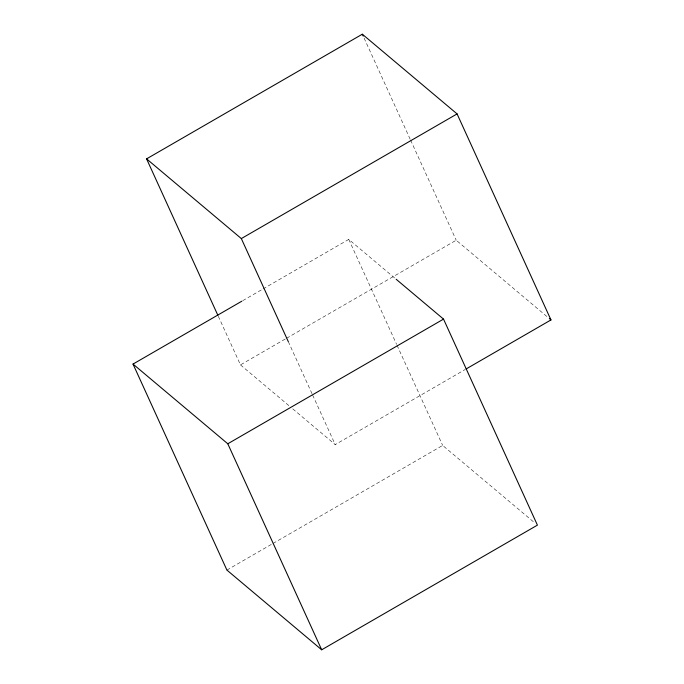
<?xml version="1.0" encoding="UTF-8"?>
<svg xmlns="http://www.w3.org/2000/svg" width="684" height="684" viewBox="0 0 684 684"><rect width="100%" height="100%" fill="white"/><g stroke="black" fill="none" stroke-linecap="round" stroke-linejoin="round"><path stroke-width="0.51" stroke-dasharray="3.42 2.56" d="M242.743 300.669L262.109 289.477M263.032 288.947L348.772 239.4L395.335 278.568M218.324 316.299L240.469 364.888L285.647 338.785M286.57 338.255L456.211 240.221L547.704 317.188M292.743 408.87L335.228 444.6L465.223 369.48M226.917 570.088L272.095 543.985M273.019 543.455L442.668 445.421L534.153 522.388M240.469 364.888L289.477 406.116M364.093 38.09L410.152 139.16M410.597 140.126L456.211 240.221M348.772 239.4L396.609 344.36M397.045 345.326L442.668 445.421M288.28 341.59L312.195 394.069M312.639 395.036L335.228 444.6"/><path stroke-width="1.03" d="M217.88 315.333L146.581 158.868L362.323 34.2L457.083 113.912L550.971 319.932L466.146 368.95M146.581 158.868L241.332 238.579L457.083 113.912M396.156 279.252L443.531 319.112L537.419 525.132L321.677 649.8L226.917 570.088L133.029 364.068L241.82 301.199M133.029 364.068L227.789 443.779L443.531 319.112M549.337 318.556L550.971 319.932M362.323 34.2L363.213 36.141M241.332 238.579L288.28 341.59M227.789 443.779L321.677 649.8"/></g></svg>
